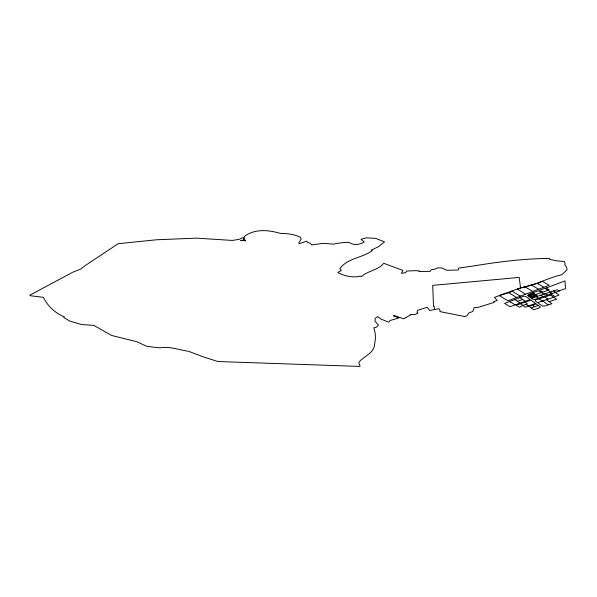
<?xml version="1.0" encoding="UTF-8"?>
<svg xmlns="http://www.w3.org/2000/svg" width="597" height="597" viewBox="0 0 597 597"><rect width="100%" height="100%" fill="white"/><g stroke="black" fill="none" stroke-linecap="round" stroke-linejoin="round"><path stroke-width="0.9" d="M519.905 297.649L523.576 296.254L525.621 296.321L530.166 299.582L510.002 306.686L504.599 303.41L519.905 297.649L525.256 301.224M528.196 305.955L535.591 303.485L530.957 300.149L516.032 305.239L519.554 307.209L522.808 305.425L527.405 303.948L524.994 302.089M520.562 287.769C535.016 285.426 547.733 277.896 561.881 274.702L567.15 269.65L566.068 266.262L564.792 264.777L565.061 263.508L564.352 261.471L557.128 260.919L549.636 259.277L549.486 258.426C524.241 258.605 499.301 261.74 474.346 265.837L458.802 268.09L458.153 270.001L446.825 270.262L441.802 267.971L437.534 267.919L434.862 269.187L431.183 269.725L430.221 271.359L419.094 271.463L419.161 270.829L414.087 270.687L406.669 271.075L405.557 272.762L401.385 273.262L402.945 270.419L383.729 263.292C378.043 270.463 367.782 270.635 361.536 276.59L360.334 276.15C352.827 278.03 344.454 276.09 337.783 272.53L341.275 270.374L339.82 268.695C347.364 258.038 362.469 258.038 372.267 250.546L371.453 250.076L378.394 246.748L384.587 241.882L375.595 238.337L366.17 237.852L361.081 239.293L364.2 241.972C359.543 244.785 353.491 245.74 348.902 242.248C343.738 242.636 338.506 242.807 333.656 244.128L322.977 243.322L311.731 244.964L309.783 242.972L307.709 242.472L306.701 241.195L299.022 243.725L298.955 242.494L301.216 239.009L300.142 237.054C294.082 234.375 287.135 233.285 280.5 233.412C268.71 229.957 254.665 228.487 244.277 236.524L244.173 238.934L245.576 240.77L245.039 241.016L244.36 240.158L240.658 240.703L243.807 239.852L243.307 237.472L239.337 239.307L232.42 240.434L196.57 238.151L156.429 239.778L118.161 243.695L84.431 266.128L80.677 269.128L72.759 272.21L29.85 295.187L30.507 295.754L43.372 297.321C47.685 306.149 55.155 313.164 64.498 316.955L63.692 317.537L69.946 321.149L81.573 324.522L93.848 325.402L111.646 335.469L136.84 341.738L146.989 346.409L160.078 347.872L161.526 347.611C170.817 346.484 179.376 350.081 188.428 351.23L203.099 356.797L217.815 361.528L359.894 366.431L359.931 365.118L358.939 364.043L359.073 362.058C364.192 355.819 374.625 353.193 374.685 343.529C375.864 338.35 375.64 332.79 373.744 327.798L376.229 327.298L378.446 325.246L375.013 321.014L375.177 318.328L377.707 316.582L381.013 319.096L388.751 322.193L390.139 320.485L398.893 317.962L393.43 315.91L393.819 315.388L403.721 318.82L410.699 314.828L410.161 314.597L415.646 314.32L417.907 312.962L417.154 312.567L417.325 310.433L427.161 307.298L429.609 310.455L438.914 308.716L440.205 310.716L439.892 311.597L464.809 316.567L466.929 315.798L468.921 312.955L472.861 311.425L473.981 307.798L479.07 307.127L494.376 302.306L493.712 301.567L497.241 300.492L494.42 297.373L499.279 295.597L507.957 300.798L549.203 285.254L542.345 281.359L539.039 282.896L517.412 288.985L525.427 294.254M535.494 294.642L541.24 292.463M546.18 288L565.061 280.881L565.501 288.627L559.15 290.903M499.279 295.597L520.114 288M541.509 292.627L549.136 289.814L545.957 287.866M547.494 295.202L545.277 293.664L543.919 294.112L538.404 290.709L528.151 294.582L527.688 295.515L533.009 299.358L534.852 299.44L559.374 291.037L557.21 289.717L531.524 298.284M522.756 299.485L517.338 301.366L519.965 302.985M549.136 301.664L556.605 299.179L551.098 295.463L549.412 295.396L535.584 299.993L535.076 300.821L542.345 306.052L544.337 306.157L551.941 303.649L546.352 299.694M531.106 307.843L533.576 309.753L539.725 307.746L540.337 306.895L536.233 303.948L528.935 306.328L531.106 307.843L538.3 305.433M528.315 295.388L533.322 293.724L536.151 295.724L531.143 297.388L528.255 295.321L530.076 294.717L531.188 295.5M528.912 295.806L529.957 295.463L529.36 295.037M529.285 296.052L534.748 294.231L533.718 293.508L531.897 294.112L533.009 294.896M530.554 296.97L531.599 296.619L532.196 297.045M530.905 297.836L537.21 295.739L532.711 292.858M537.569 302.612L553.844 297.202M500.42 295.231L512.592 291.44M537.196 283.388L543.882 287.269M531.308 284.978L538.636 289.254M524.756 286.747L532.815 291.455M509.599 301.56L515.054 304.798M550.718 291.866L544.77 288.306L539.546 290.284L542.695 292.187M508.637 292.702L516.696 297.56M511.868 291L520.353 296.179M553.538 290.933L555.747 292.336M551.024 294.022L555.038 296.612L559.001 295.052L555.337 292.485M544.777 296.94L548.024 299.134M514.83 299.575L517.435 301.336M550.165 292.045L551.904 293.231L549.919 294.015L550.262 294.276M540.8 295.164L543.016 296.702M539.076 298.813L542.27 301.052M532.808 293.806L533.837 294.537M532.106 294.127L534.942 296.127M529.166 295.022L530.196 295.746M542.733 300.895L548.218 304.88M536.27 296.687L538.419 298.246M532.502 305.164L534.569 306.686M526.091 304.366L528.539 306.216L525.211 307.261L520.405 303.582M520.577 287.873L519.159 277.426L432.713 285.366L433.519 306.224L434.138 306.134L434.452 309.171M532.337 296.321L530.151 297.045L532.748 296.605L532.337 296.321"/></g></svg>
